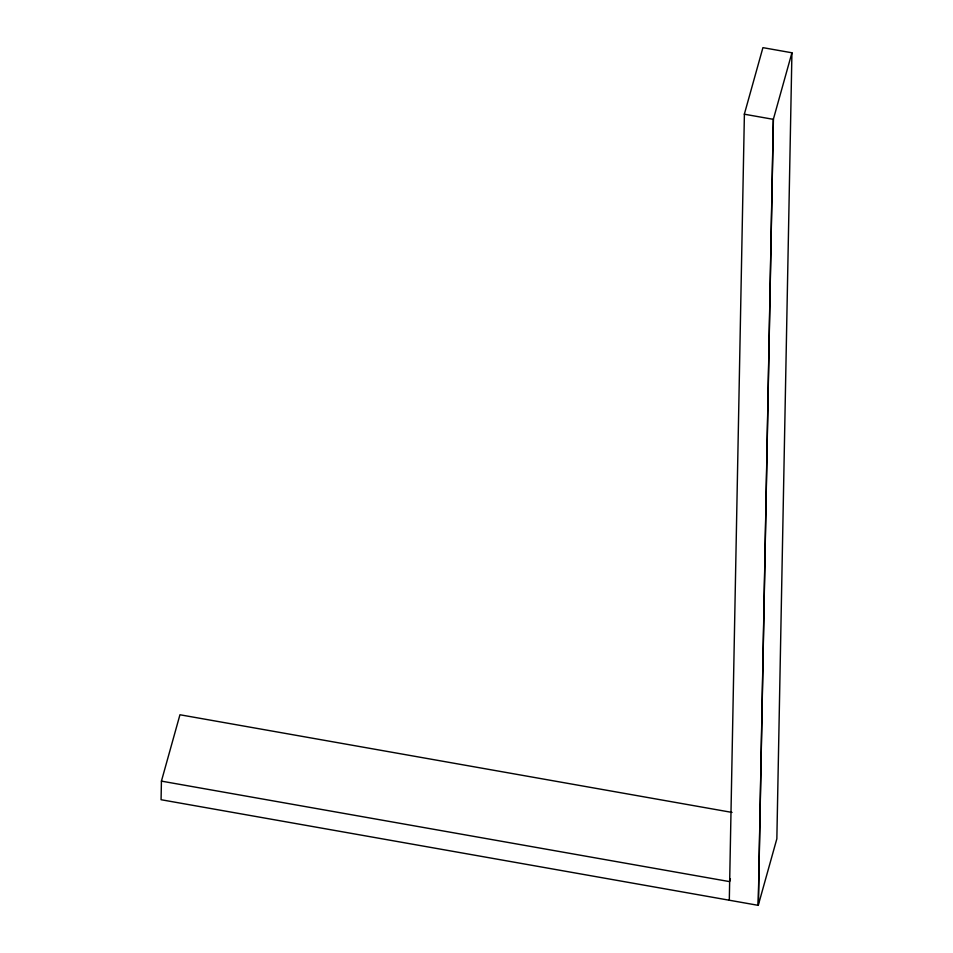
<?xml version="1.0" encoding="UTF-8"?>
<svg xmlns="http://www.w3.org/2000/svg" width="953" height="953" viewBox="0 0 953 953"><rect width="100%" height="100%" fill="white"/><g stroke="black" fill="none" stroke-linecap="round" stroke-linejoin="round"><path stroke-width="1.43" d="M732.035 812.421L179.95 714.762L161.426 781.126L161.069 799.722L758.254 905.35L776.85 838.795L791.931 52.784L762.924 47.65L744.341 114.205L773.348 119.339L758.254 905.35M744.4 114.003L729.307 900.025M758.314 905.147L773.407 119.137M773.348 119.339L791.931 52.784M730.391 878.797L729.605 881.62L161.426 781.126"/></g></svg>
